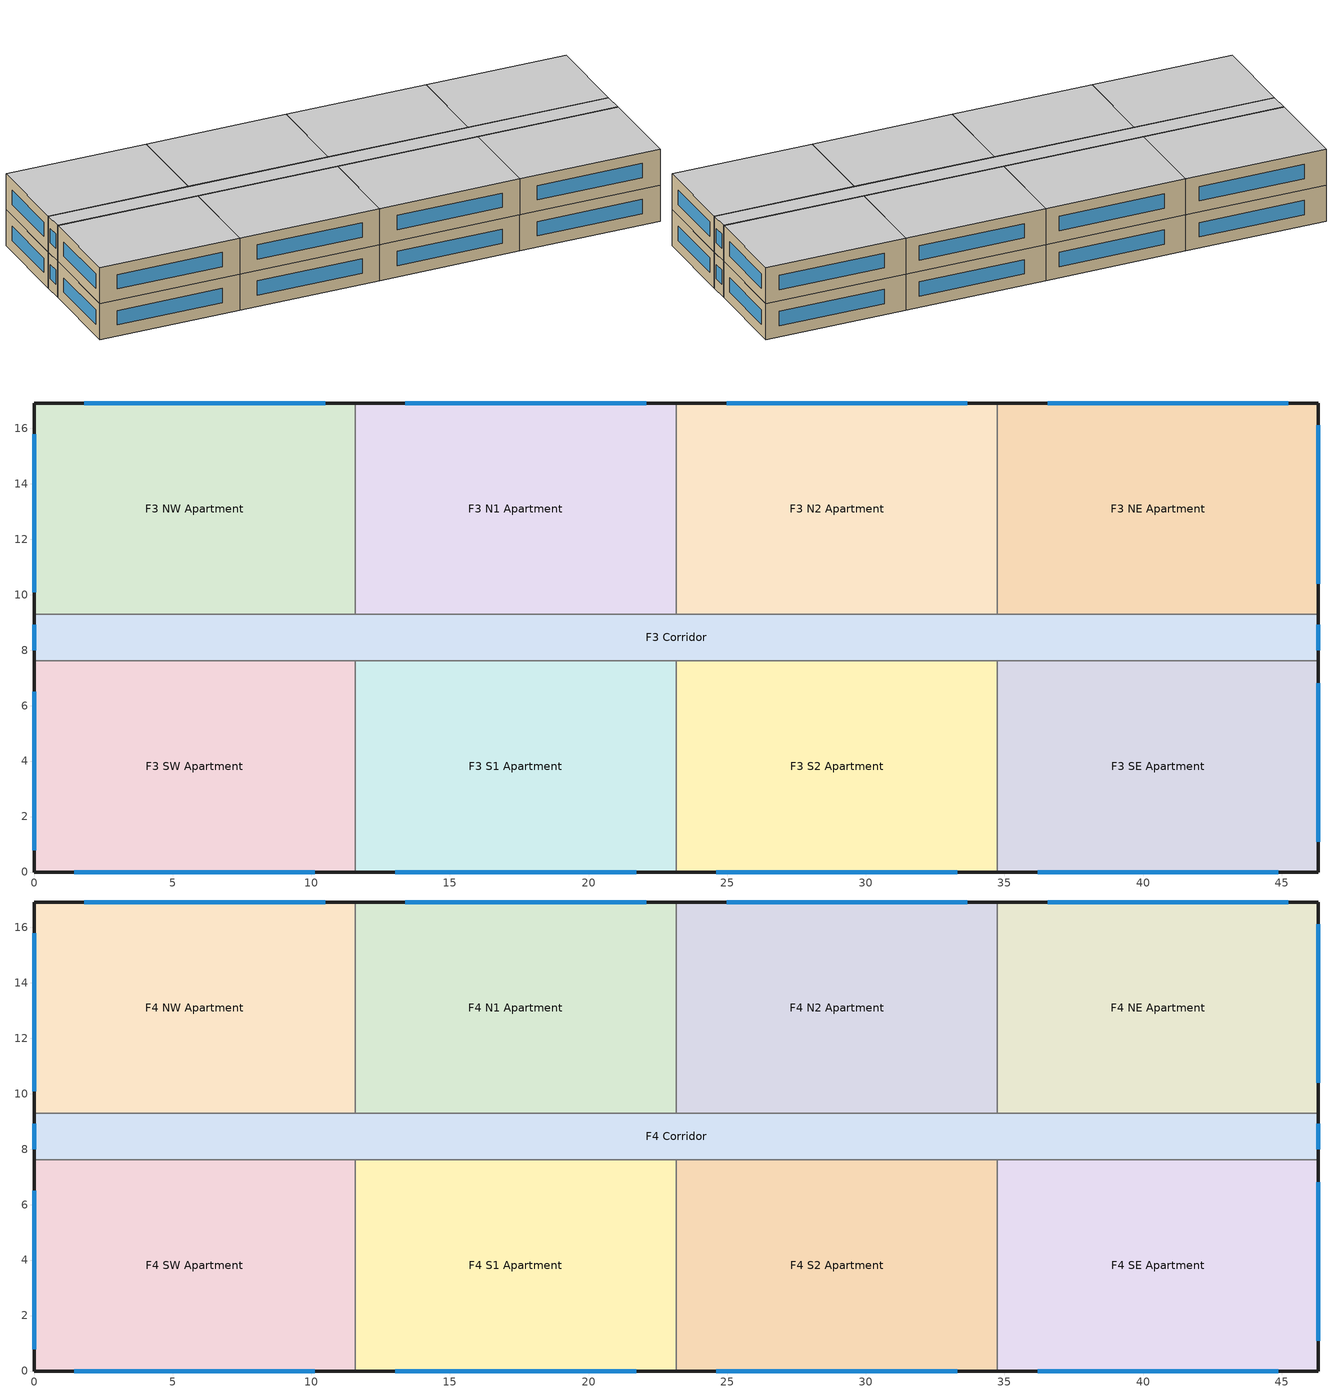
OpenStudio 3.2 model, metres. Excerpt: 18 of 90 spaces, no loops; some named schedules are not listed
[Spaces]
F3 NE Apartment
 floor to F2 NE Apartment: 46.33,16.92 46.33,9.3 34.75,9.3 34.75,16.92 z6.1
 wall outside: 46.33,9.3 46.33,16.92 34.75,16.92 z6.1:9.14
 wall to F3 N2 Apartment: 34.75,16.92 34.75,9.3 z6.1:9.14
 wall to F3 Corridor: 34.75,9.3 46.33,9.3 z6.1:9.14
 window: 46.33,10.4 46.33,16.11 / 45.25,16.92 36.56,16.92 z7.05:8.27
F3 SE Apartment
 floor to F2 SE Apartment: 46.33,7.62 46.33,0 34.75,0 34.75,7.62 z6.1
 wall outside: 34.75,0 46.33,0 46.33,7.62 z6.1:9.14
 wall to F3 Corridor: 46.33,7.62 34.75,7.62 z6.1:9.14
 wall to F3 S2 Apartment: 34.75,7.62 34.75,0 z6.1:9.14
 window: 36.19,0 44.88,0 / 46.33,1.1 46.33,6.81 z7.05:8.27
F3 N2 Apartment
 floor to F2 N2 Apartment: 34.75,16.92 34.75,9.3 23.16,9.3 23.16,16.92 z6.1
 wall outside: 34.75,16.92 23.16,16.92 z6.1:9.14
 wall to F3 Corridor: 23.16,9.3 34.75,9.3 z6.1:9.14
 wall to F3 N1 Apartment: 23.16,16.92 23.16,9.3 z6.1:9.14
 window: 33.66,16.92 24.98,16.92 z7.05:8.27
F3 NW Apartment
 floor to F2 NW Apartment: 11.58,16.92 11.58,9.3 0,9.3 0,16.92 z6.1
 wall outside: 11.58,16.92 0,16.92 0,9.3 z6.1:9.14
 wall to F3 N1 Apartment: 11.58,9.3 11.58,16.92 z6.1:9.14
 wall to F3 Corridor: 0,9.3 11.58,9.3 z6.1:9.14
 window: 0,15.8 0,10.08 / 10.5,16.92 1.81,16.92 z7.05:8.27
F3 Corridor
 floor to F2 Corridor: 46.33,9.3 46.33,7.62 0,7.62 0,9.3 z6.1
 wall outside: 0,9.3 0,7.62 / 46.33,7.62 46.33,9.3 z6.1:9.14
 wall to F3 S2 Apartment: 23.16,7.62 34.75,7.62 z6.1:9.14
 wall to F3 N1 Apartment: 23.16,9.3 11.58,9.3 z6.1:9.14
 wall to F3 S1 Apartment: 11.58,7.62 23.16,7.62 z6.1:9.14
 wall to F3 SW Apartment: 0,7.62 11.58,7.62 z6.1:9.14
 window: 0,8.91 0,8 / 46.33,8 46.33,8.91 z7.05:8.27
F3 SW Apartment
 floor to F2 SW Apartment: 11.58,7.62 11.58,0 0,0 0,7.62 z6.1
 wall outside: 0,7.62 0,0 11.58,0 z6.1:9.14
 wall to F3 S1 Apartment: 11.58,0 11.58,7.62 z6.1:9.14
 window: 0,6.5 0,0.79 / 1.45,0 10.13,0 z7.05:8.27
F3 N1 Apartment
 floor to F2 N1 Apartment: 23.16,16.92 23.16,9.3 11.58,9.3 11.58,16.92 z6.1
 wall outside: 23.16,16.92 11.58,16.92 z6.1:9.14
 window: 22.08,16.92 13.4,16.92 z7.05:8.27
F3 S2 Apartment
 floor to F2 S2 Apartment: 34.75,7.62 34.75,0 23.16,0 23.16,7.62 z6.1
 wall outside: 23.16,0 34.75,0 z6.1:9.14
 wall to F3 S1 Apartment: 23.16,7.62 23.16,0 z6.1:9.14
 window: 24.61,0 33.3,0 z7.05:8.27
F3 S1 Apartment
 floor to F2 S1 Apartment: 23.16,7.62 23.16,0 11.58,0 11.58,7.62 z6.1
 wall outside: 11.58,0 23.16,0 z6.1:9.14
 window: 13.03,0 21.72,0 z7.05:8.27
F4 NE Apartment
 floor to F3 NE Apartment: 46.33,16.92 46.33,9.3 34.75,9.3 34.75,16.92 z9.14
 wall outside: 46.33,9.3 46.33,16.92 34.75,16.92 z9.14:12.19
 wall to F4 Corridor: 34.75,9.3 46.33,9.3 z9.14:12.19
 wall to F4 N2 Apartment: 34.75,16.92 34.75,9.3 z9.14:12.19
 window: 45.25,16.92 36.56,16.92 / 46.33,10.4 46.33,16.11 z10.1:11.32
 ceiling to M NE Apartment: 46.33,9.3 46.33,16.92 34.75,16.92 34.75,9.3 z12.19
F4 S2 Apartment
 floor to F3 S2 Apartment: 34.75,7.62 34.75,0 23.16,0 23.16,7.62 z9.14
 wall outside: 23.16,0 34.75,0 z9.14:12.19
 wall to F4 S1 Apartment: 23.16,7.62 23.16,0 z9.14:12.19
 wall to F4 Corridor: 34.75,7.62 23.16,7.62 z9.14:12.19
 wall to F4 SE Apartment: 34.75,0 34.75,7.62 z9.14:12.19
 window: 24.61,0 33.3,0 z10.1:11.32
 ceiling to M S2 Apartment: 34.75,0 34.75,7.62 23.16,7.62 23.16,0 z12.19
F4 N2 Apartment
 floor to F3 N2 Apartment: 34.75,16.92 34.75,9.3 23.16,9.3 23.16,16.92 z9.14
 wall outside: 34.75,16.92 23.16,16.92 z9.14:12.19
 wall to F4 Corridor: 23.16,9.3 34.75,9.3 z9.14:12.19
 wall to F4 N1 Apartment: 23.16,16.92 23.16,9.3 z9.14:12.19
 window: 33.66,16.92 24.98,16.92 z10.1:11.32
 ceiling to M N2 Apartment: 34.75,9.3 34.75,16.92 23.16,16.92 23.16,9.3 z12.19
F4 NW Apartment
 floor to F3 NW Apartment: 11.58,16.92 11.58,9.3 0,9.3 0,16.92 z9.14
 wall outside: 11.58,16.92 0,16.92 0,9.3 z9.14:12.19
 wall to F4 N1 Apartment: 11.58,9.3 11.58,16.92 z9.14:12.19
 wall to F4 Corridor: 0,9.3 11.58,9.3 z9.14:12.19
 window: 0,15.8 0,10.08 / 10.5,16.92 1.81,16.92 z10.1:11.32
 ceiling to M NW Apartment: 11.58,9.3 11.58,16.92 0,16.92 0,9.3 z12.19
F4 N1 Apartment
 floor to F3 N1 Apartment: 23.16,16.92 23.16,9.3 11.58,9.3 11.58,16.92 z9.14
 wall outside: 23.16,16.92 11.58,16.92 z9.14:12.19
 wall to F4 Corridor: 11.58,9.3 23.16,9.3 z9.14:12.19
 window: 22.08,16.92 13.4,16.92 z10.1:11.32
 ceiling to M N1 Apartment: 23.16,9.3 23.16,16.92 11.58,16.92 11.58,9.3 z12.19
F4 Corridor
 floor to F3 Corridor: 46.33,9.3 46.33,7.62 0,7.62 0,9.3 z9.14
 wall outside: 0,9.3 0,7.62 / 46.33,7.62 46.33,9.3 z9.14:12.19
 wall to F4 SW Apartment: 0,7.62 11.58,7.62 z9.14:12.19
 wall to F4 S1 Apartment: 11.58,7.62 23.16,7.62 z9.14:12.19
 wall to F4 SE Apartment: 34.75,7.62 46.33,7.62 z9.14:12.19
 window: 0,8.91 0,8 / 46.33,8 46.33,8.91 z10.1:11.32
 ceiling to M Corridor: 46.33,7.62 46.33,9.3 0,9.3 0,7.62 z12.19
F4 SW Apartment
 floor to F3 SW Apartment: 11.58,7.62 11.58,0 0,0 0,7.62 z9.14
 wall outside: 0,7.62 0,0 11.58,0 z9.14:12.19
 wall to F4 S1 Apartment: 11.58,0 11.58,7.62 z9.14:12.19
 window: 1.45,0 10.13,0 / 0,6.5 0,0.79 z10.1:11.32
 ceiling to M SW Apartment: 11.58,0 11.58,7.62 0,7.62 0,0 z12.19
F4 SE Apartment
 floor to F3 SE Apartment: 46.33,7.62 46.33,0 34.75,0 34.75,7.62 z9.14
 wall outside: 34.75,0 46.33,0 46.33,7.62 z9.14:12.19
 window: 36.19,0 44.88,0 / 46.33,1.1 46.33,6.81 z10.1:11.32
 ceiling to M SE Apartment: 46.33,0 46.33,7.62 34.75,7.62 34.75,0 z12.19
F4 S1 Apartment
 floor to F3 S1 Apartment: 23.16,7.62 23.16,0 11.58,0 11.58,7.62 z9.14
 wall outside: 11.58,0 23.16,0 z9.14:12.19
 window: 13.03,0 21.72,0 z10.1:11.32
 ceiling to M S1 Apartment: 23.16,0 23.16,7.62 11.58,7.62 11.58,0 z12.19
[Site]
New York-John F Kennedy Intl AP_NY_USA: Latitude {deg}=40.65; Longitude {deg}=-73.8; Time Zone {hr}=-5; Elevation {m}=5; Terrain=City
[Building]
-HighriseApartment-ASHRAE 169-2013-4A created: 2022-04-15 15:27:18 -0700: North Axis {deg}=0; Default Construction Set=90.1-2004 - HighApt - ASHRAE 169-2013-4A; Standards Number of Stories=10; Standards Number of Above Ground Stories=10; Standards Building Type=HighriseApartment
[Material:NoMass] Thermal Absorptance=0.9; Solar Absorptance=0.7
Name | Roughness | Thermal Resistance {m2-K/W} | Visible Absorptance
CP02 CARPET PAD | VeryRough | 0.21648 | 0.8
Typical Insulation R-8.93 | Smooth | 1.57183 | 0.7
Typical Carpet Pad | Smooth | 0.21648 | 0.8
Typical Insulation R-13.45 | Smooth | 2.368 | 0.7
Typical Insulation R-14.76 | Smooth | 2.59864 | 0.7
Typical Insulation R-0.58 | Smooth | 0.101875 | 0.7
Typical Insulation R-0.01 | Smooth | 0.001 | 0.7
[Material]
Name | Roughness | Thickness {m} | Conductivity {W/m-K} | Density {kg/m3} | Specific Heat {J/kg-K} | Thermal Absorptance | Solar Absorptance | Visible Absorptance
100mm Normalweight concrete floor | MediumSmooth | 0.1016 | 2.31 | 2322 | 832
G01 13mm gypsum board | Smooth | 0.0127 | 0.16 | 800 | 1090 | 0.9 | 0.7 | 0.5
4 in. Normalweight Concrete Floor | MediumRough | 0.1016 | 2.31 | 2322 | 832 | 0.9 | 0.7 | 0.7
25mm Stucco | Smooth | 0.0254 | 0.72 | 1856 | 840 | 0.9 | 0.7 | 0.7
5/8 in. Gypsum Board | MediumSmooth | 0.0159 | 0.16 | 800 | 1090 | 0.9 | 0.7 | 0.7
Roof Membrane | VeryRough | 0.0095 | 0.16 | 1121.29 | 1460 | 0.9 | 0.7 | 0.7
Metal Roof Surface; F08 Metal surface | Smooth | 0.0008 | 45.28 | 7824 | 500 | 0.9 | 0.7 | 0.7
6 in. Normalweight Concrete Floor | MediumRough | 0.1524 | 2.31 | 2322 | 832 | 0.9 | 0.7 | 0.7
8 in. Concrete Block Basement Wall | MediumRough | 0.2032 | 1.326 | 1842 | 912 | 0.9 | 0.7 | 0.7
G05 25mm wood | MediumSmooth | 0.0254 | 0.15 | 608 | 1630 | 0.9 | 0.5 | 0.5
Std Wood 6inch | MediumSmooth | 0.15 | 0.12 | 540 | 1210 | 0.9 | 0.7 | 0.7
[DefaultConstructionSet]
90.1-2004 - HighApt - ASHRAE 169-2013-4A: Default Exterior Surface Constructions=Default Surface Constructions 1; Default Interior Surface Constructions=Default Surface Constructions 2; Default Ground Contact Surface Constructions=Default Surface Constructions 3; Default Exterior SubSurface Constructions=Default Sub Surface Constructions 1; Default Interior SubSurface Constructions=Default Sub Surface Constructions 2; Interior Partition Construction=Typical Interior Partition
[DefaultSurfaceConstructions]
Name | Floor Construction | Wall Construction | Roof Ceiling Construction
Default Surface Constructions 1 | Typical Insulated Exterior Mass Floor R-11.49 | Typical Insulated Steel Framed Exterior Wall R-15.63 | Typical IEAD Roof R-15.87
Default Surface Constructions 2 | Typical Interior Floor | Typical Interior Wall | Typical Interior Ceiling
Default Surface Constructions 3 | Typical Insulated Carpeted 6in Slab Floor | Typical Insulated Basement Mass Wall
[Construction]
Typical Insulated Exterior Mass Floor R-11.49: Typical Insulation R-8.93, 4 in. Normalweight Concrete Floor, Typical Carpet Pad
Typical Insulated Steel Framed Exterior Wall R-15.63: 25mm Stucco, 5/8 in. Gypsum Board, Typical Insulation R-13.45, 5/8 in. Gypsum Board
Typical IEAD Roof R-15.87: Roof Membrane, Typical Insulation R-14.76, Metal Roof Surface
Typical Interior Floor: 100mm Normalweight concrete floor, CP02 CARPET PAD
Typical Interior Wall: G01 13mm gypsum board, G01 13mm gypsum board
Typical Interior Ceiling: CP02 CARPET PAD, 100mm Normalweight concrete floor
Typical Insulated Carpeted 6in Slab Floor: 6 in. Normalweight Concrete Floor, Typical Carpet Pad
Typical Insulated Basement Mass Wall: 8 in. Concrete Block Basement Wall
U 0.57 SHGC 0.39 Dbl Ref-D Clr 6mm/6mm Air: REF D CLEAR 6MM, AIR 6MM, CLEAR 6MM
Typical Insulated Metal Door R-1.43: F08 Metal surface, Typical Insulation R-0.58
Typical Overhead Door R-0.86: Typical Insulation R-0.01
U 1.17 SHGC 0.49 Simple Glazing Skylight U-1.17 SHGC 0.39: U 1.17 SHGC 0.49 Simple Glazing U-1.17 SHGC 0.39
Typical Interior Window: Clear 3mm
Typical Interior Door; Typical Interior Partition: G05 25mm wood
InteriorFurnishings: Std Wood 6inch
[DefaultSubSurfaceConstructions]
Name | Fixed Window Construction | Operable Window Construction | Door Construction | Glass Door Construction | Overhead Door Construction | Skylight Construction | Tubular Daylight Dome Construction | Tubular Daylight Diffuser Construction
Default Sub Surface Constructions 1 | U 0.57 SHGC 0.39 Dbl Ref-D Clr 6mm/6mm Air | U 0.57 SHGC 0.39 Dbl Ref-D Clr 6mm/6mm Air | Typical Insulated Metal Door R-1.43 | U 0.57 SHGC 0.39 Dbl Ref-D Clr 6mm/6mm Air | Typical Overhead Door R-0.86 | U 1.17 SHGC 0.49 Simple Glazing Skylight U-1.17 SHGC 0.39 | Typical Interior Window | Typical Interior Window
Default Sub Surface Constructions 2 | Typical Interior Window | Typical Interior Window | Typical Interior Door
[WindowMaterial:Glazing] Optical Data Type=SpectralAverage; Infrared Transmittance at Normal Incidence=0; Front Side Infrared Hemispherical Emissivity=0.84; Conductivity {W/m-K}=0.9; Dirt Correction Factor for Solar and Visible Transmittance=1; Solar Diffusing=No
Name | Thickness {m} | Solar Transmittance at Normal Incidence | Front Side Solar Reflectance at Normal Incidence | Back Side Solar Reflectance at Normal Incidence | Visible Transmittance at Normal Incidence | Front Side Visible Reflectance at Normal Incidence | Back Side Visible Reflectance at Normal Incidence | Back Side Infrared Hemispherical Emissivity
REF D CLEAR 6MM | 0.006 | 0.429 | 0.308 | 0.379 | 0.334 | 0.453 | 0.505 | 0.82
CLEAR 6MM | 0.006 | 0.775 | 0.071 | 0.071 | 0.881 | 0.08 | 0.08 | 0.84
Clear 3mm | 0.003 | 0.837 | 0.075 | 0.075 | 0.898 | 0.081 | 0.081 | 0.84
[WindowMaterial:Gas]
AIR 6MM: Gas Type=Air; Thickness {m}=0.0063
[WindowMaterial:SimpleGlazingSystem]
U 1.17 SHGC 0.49 Simple Glazing U-1.17 SHGC 0.39: U-Factor {W/m2-K}=6.64357; Solar Heat Gain Coefficient=0.39; Visible Transmittance=0.38
[Space] Part of Total Floor Area=Yes
Name | Space Type | Building Story | Thermal Zone
F4 N1 Apartment | HighriseApartment Apartment | Building Story 4 | F4 N1 Apartment ZN
F4 S2 Apartment | HighriseApartment Apartment | Building Story 4 | F4 S2 Apartment ZN
F3 SE Apartment | HighriseApartment Apartment | Building Story 3 | F3 SE Apartment ZN
F3 NW Apartment | HighriseApartment Apartment | Building Story 3 | F3 NW Apartment ZN
F4 S1 Apartment | HighriseApartment Apartment | Building Story 4 | F4 S1 Apartment ZN
F4 NE Apartment | HighriseApartment Apartment | Building Story 4 | F4 NE Apartment ZN
F3 N1 Apartment | HighriseApartment Apartment | Building Story 3 | F3 N1 Apartment ZN
F4 SW Apartment | HighriseApartment Apartment | Building Story 4 | F4 SW Apartment ZN
F3 NE Apartment | HighriseApartment Apartment | Building Story 3 | F3 NE Apartment ZN
F4 N2 Apartment | HighriseApartment Apartment | Building Story 4 | F4 N2 Apartment ZN
F4 NW Apartment | HighriseApartment Apartment | Building Story 4 | F4 NW Apartment ZN
F4 Corridor | HighriseApartment Corridor | Building Story 4 | F4 Corridor ZN
F3 S1 Apartment | HighriseApartment Apartment | Building Story 3 | F3 S1 Apartment ZN
F3 N2 Apartment | HighriseApartment Apartment | Building Story 3 | F3 N2 Apartment ZN
F3 S2 Apartment | HighriseApartment Apartment | Building Story 3 | F3 S2 Apartment ZN
F3 Corridor | HighriseApartment Corridor | Building Story 3 | F3 Corridor ZN
F3 SW Apartment | HighriseApartment Apartment | Building Story 3 | F3 SW Apartment ZN
F4 SE Apartment | HighriseApartment Apartment | Building Story 4 | F4 SE Apartment ZN
[BuildingStory]
Name | Nominal Z Coordinate {m}
Building Story 3 | 6.0957
Building Story 4 | 9.1435
[SpaceType] Standards Building Type=HighriseApartment
Name | Default Schedule Set | Design Specification Outdoor Air Object | Standards Space Type
HighriseApartment Corridor | HighriseApartment Corridor Schedule Set | HighriseApartment Corridor Ventilation | Corridor
HighriseApartment Apartment | HighriseApartment Apartment Schedule Set | HighriseApartment Apartment Ventilation | Apartment
[People:Definition]
HighriseApartment Apartment People Definition: Number of People Calculation Method=People/Area; People per Space Floor Area {person/m2}=0.0283091; Fraction Radiant=0.3
[People]
HighriseApartment Apartment People: People Definition=HighriseApartment Apartment People Definition; Space or SpaceType=HighriseApartment Apartment; Work Efficiency Schedule=Work Efficiency Schedule; Clothing Insulation Schedule=Clothing Schedule; Air Velocity Schedule=Air Velocity Schedule; Multiplier=1
[Lights:Definition] Design Level Calculation Method=Watts/Area; Fraction Radiant=0.6; Fraction Visible=0.2; Return Air Fraction=0
Name | Watts per Space Floor Area {W/m2}
HighriseApartment Apartment Lights Definition | 11.5174
HighriseApartment Apartment Additional Lights Definition | 2.90626
HighriseApartment Corridor Lights Definition | 5.38196
[Lights] Fraction Replaceable=1
Name | Lights Definition | Space or SpaceType
HighriseApartment Apartment Lights | HighriseApartment Apartment Lights Definition | HighriseApartment Apartment
HighriseApartment Apartment Additional Lights | HighriseApartment Apartment Additional Lights Definition | HighriseApartment Apartment
HighriseApartment Corridor Lights | HighriseApartment Corridor Lights Definition | HighriseApartment Corridor
[ElectricEquipment:Definition]
HighriseApartment Apartment Elec Equip Definition: Design Level Calculation Method=Watts/Area; Watts per Space Floor Area {W/m2}=6.67; Fraction Latent=0; Fraction Radiant=0.5; Fraction Lost=0
[ElectricEquipment]
HighriseApartment Apartment Elec Equip: Electric Equipment Definition=HighriseApartment Apartment Elec Equip Definition; Space or SpaceType=HighriseApartment Apartment
[DesignSpecification:OutdoorAir]
Name | Outdoor Air Method | Outdoor Air Flow Air Changes per Hour {1/hr} | Outdoor Air Flow per Person {m3/s-person} | Outdoor Air Flow per Floor Area {m3/s-m2}
HighriseApartment Apartment Ventilation | Sum | 0.35
HighriseApartment Corridor Ventilation |  | 0 | 0 | 0
[DefaultScheduleSet] Infiltration Schedule=ApartmentHighRise INF_APT_SCH
Name | Number of People Schedule | People Activity Level Schedule | Lighting Schedule | Electric Equipment Schedule
HighriseApartment Apartment Schedule Set | ApartmentHighRise OCC_APT_SCH | ApartmentMidRise Activity Schedule | ApartmentHighRise LTG_APT_SCH | ApartmentHighRise EQP_APT_SCH
HighriseApartment Corridor Schedule Set | ApartmentMidRise All Off |  | ApartmentHighRise LTG_COR_SCH_2004_2007 | ApartmentMidRise BLDG_ELEVATORS
[ThermostatSetpoint:DualSetpoint]
Name | Heating Setpoint Temperature Schedule | Cooling Setpoint Temperature Schedule
HighriseApartment Corridor Thermostat 2; HighriseApartment Corridor Thermostat 3
HighriseApartment Apartment Thermostat 9; HighriseApartment Apartment Thermostat 10; HighriseApartment Apartment Thermostat 11; HighriseApartment Apartment Thermostat 12; HighriseApartment Apartment Thermostat 13; HighriseApartment Apartment Thermostat 14; HighriseApartment Apartment Thermostat 15; HighriseApartment Apartment Thermostat 16; HighriseApartment Apartment Thermostat 17; HighriseApartment Apartment Thermostat 18; HighriseApartment Apartment Thermostat 19; HighriseApartment Apartment Thermostat 20; HighriseApartment Apartment Thermostat 21; HighriseApartment Apartment Thermostat 22; HighriseApartment Apartment Thermostat 23; HighriseApartment Apartment Thermostat 24 | ApartmentHighRise HTGSETP_APT_SCH | ApartmentHighRise CLGSETP_APT_SCH
[SpaceInfiltration:DesignFlowRate] Schedule=ApartmentHighRise INF_APT_SCH; Design Flow Rate Calculation Method=Flow/ExteriorArea; Flow per Exterior Surface Area {m3/s-m2}=0.00102523; Constant Term Coefficient=0; Temperature Term Coefficient=0; Velocity Term Coefficient=0.224; Velocity Squared Term Coefficient=0
Name | Space or SpaceType
F3 Corridor Infiltration | F3 Corridor
F3 N1 Apartment Infiltration | F3 N1 Apartment
F3 N2 Apartment Infiltration | F3 N2 Apartment
F3 NE Apartment Infiltration | F3 NE Apartment
F3 NW Apartment Infiltration | F3 NW Apartment
F3 S1 Apartment Infiltration | F3 S1 Apartment
F3 S2 Apartment Infiltration | F3 S2 Apartment
F3 SE Apartment Infiltration | F3 SE Apartment
F3 SW Apartment Infiltration | F3 SW Apartment
F4 Corridor Infiltration | F4 Corridor
F4 N1 Apartment Infiltration | F4 N1 Apartment
F4 N2 Apartment Infiltration | F4 N2 Apartment
F4 NE Apartment Infiltration | F4 NE Apartment
F4 NW Apartment Infiltration | F4 NW Apartment
F4 S1 Apartment Infiltration | F4 S1 Apartment
F4 S2 Apartment Infiltration | F4 S2 Apartment
F4 SE Apartment Infiltration | F4 SE Apartment
F4 SW Apartment Infiltration | F4 SW Apartment
[ThermalZone] Use Ideal Air Loads=No
Name | Thermostat
F3 Corridor ZN | HighriseApartment Corridor Thermostat 2
F3 N1 Apartment ZN | HighriseApartment Apartment Thermostat 9
F3 N2 Apartment ZN | HighriseApartment Apartment Thermostat 10
F3 NE Apartment ZN | HighriseApartment Apartment Thermostat 11
F3 NW Apartment ZN | HighriseApartment Apartment Thermostat 12
F3 S1 Apartment ZN | HighriseApartment Apartment Thermostat 13
F3 S2 Apartment ZN | HighriseApartment Apartment Thermostat 14
F3 SE Apartment ZN | HighriseApartment Apartment Thermostat 15
F3 SW Apartment ZN | HighriseApartment Apartment Thermostat 16
F4 Corridor ZN | HighriseApartment Corridor Thermostat 3
F4 N1 Apartment ZN | HighriseApartment Apartment Thermostat 17
F4 N2 Apartment ZN | HighriseApartment Apartment Thermostat 18
F4 NE Apartment ZN | HighriseApartment Apartment Thermostat 19
F4 NW Apartment ZN | HighriseApartment Apartment Thermostat 20
F4 S1 Apartment ZN | HighriseApartment Apartment Thermostat 21
F4 S2 Apartment ZN | HighriseApartment Apartment Thermostat 22
F4 SE Apartment ZN | HighriseApartment Apartment Thermostat 23
F4 SW Apartment ZN | HighriseApartment Apartment Thermostat 24
[InternalMass:Definition]
Internal Mass Definition 1: Construction=InteriorFurnishings; Design Level Calculation Method=SurfaceArea/Area; Surface Area per Space Floor Area=2
[InternalMass] Internal Mass Definition=Internal Mass Definition 1; Multiplier=1
Name | Space or SpaceType
F4 SE Apartment Mass | F4 SE Apartment
F3 SW Apartment Mass | F3 SW Apartment
F4 N2 Apartment Mass | F4 N2 Apartment
F3 N1 Apartment Mass | F3 N1 Apartment
F4 NE Apartment Mass | F4 NE Apartment
F3 NW Apartment Mass | F3 NW Apartment
F4 S1 Apartment Mass | F4 S1 Apartment
F4 SW Apartment Mass | F4 SW Apartment
F3 S1 Apartment Mass | F3 S1 Apartment
F4 N1 Apartment Mass | F4 N1 Apartment
F4 S2 Apartment Mass | F4 S2 Apartment
F4 NW Apartment Mass | F4 NW Apartment
F3 S2 Apartment Mass | F3 S2 Apartment
F3 NE Apartment Mass | F3 NE Apartment
F3 N2 Apartment Mass | F3 N2 Apartment
F3 SE Apartment Mass | F3 SE Apartment
[Exterior:Lights:Definition]
NonDimming Exterior Lights Def: Design Level {W}=13580
[Exterior:Lights]
NonDimming Exterior Lights Def: Exterior Lights Definition=NonDimming Exterior Lights Def; Schedule=ApartmentHighRise Exterior_Lgt_ALWAYS_ON; Control Option=AstronomicalClock
